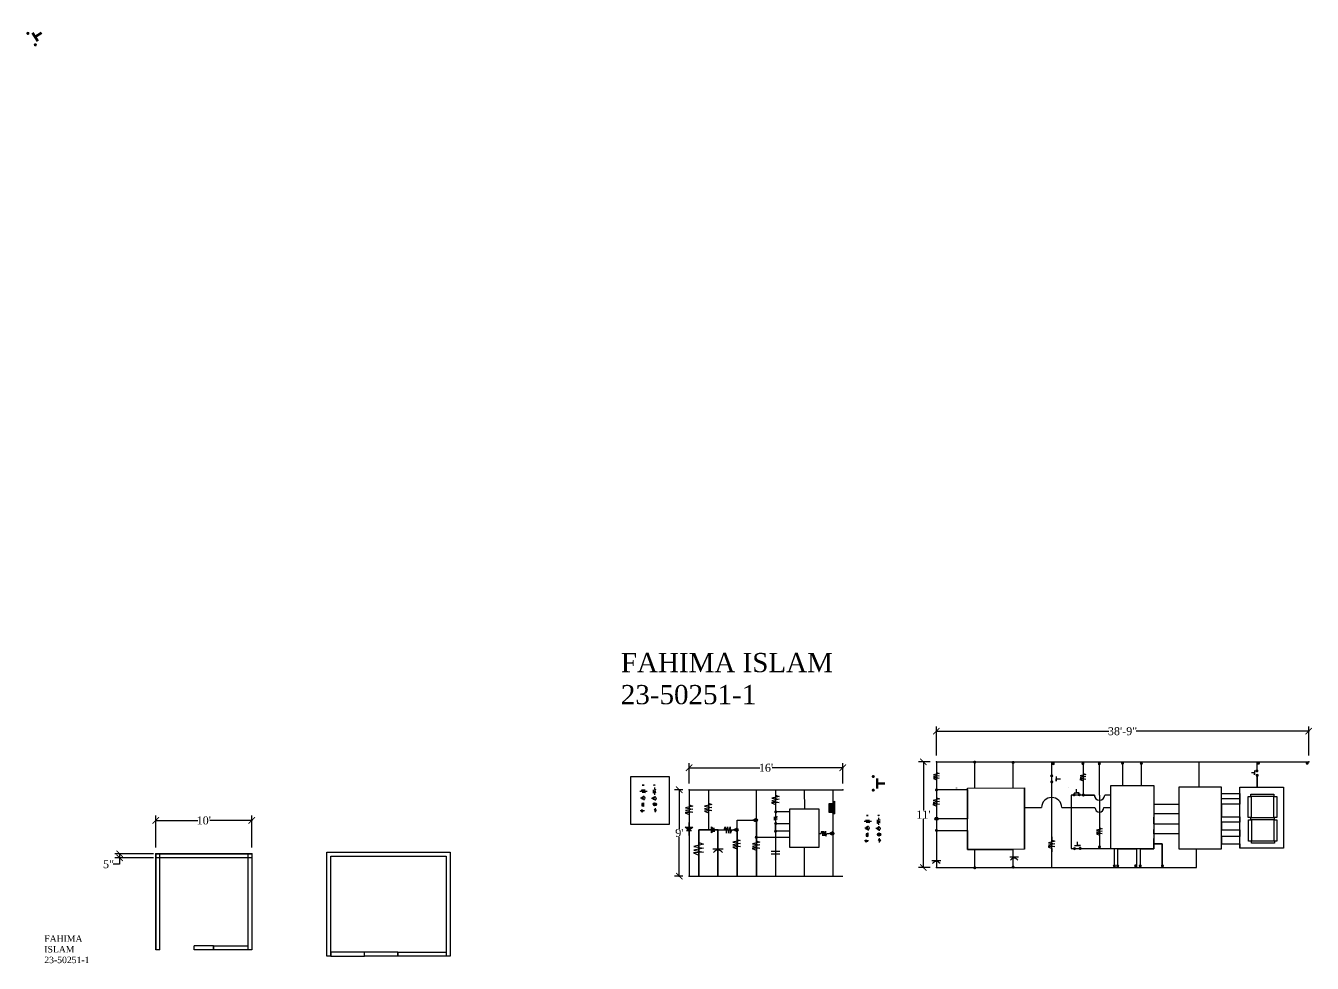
# Model space of a CAD drawing. Header units: inches. Extents: x -864 to 6721, y 1071 to 2315.
# Drawn here: x 1041 to 2648, y 1143 to 2315 of the extents above; entities that cross this region are included whole.
import ezdxf

# ---------------------------------------------------------------- set-up
doc = ezdxf.new("R2010")
doc.units = ezdxf.units.IN
doc.layers.add('Label', color=7, linetype='Continuous', plot=False)
doc.styles.get("Standard").update_dxf_attribs({"font": 'times.ttf'})
doc.dimstyles.new('ISO-25$0', dxfattribs={"dimtxt": 10, "dimasz": 8, "dimexe": 6, "dimexo": 8, "dimgap": 0.09, "dimtad": 0, "dimtih": 1, "dimtoh": 1, "dimdec": 0, "dimzin": 0, "dimlunit": 3, "dimtxsty": 'Standard', "dimblk": 'ARCHTICK', "dimcen": 5.09, "dimadec": 0, "dimazin": 0, "dimtfac": 1, "dimtdec": 0, "dimtmove": 0, "dimatfit": 3, "dimldrblk": 'ARCHTICK', "dimfxl": 1, "dimarcsym": 0})

# ---------------------------------------------------------------- blocks, each defined once
blk = doc.blocks.new('_ArchTick')
at = {"color": 0, "linetype": 'ByBlock', "const_width": 0.15}
blk.add_lwpolyline([(-0.5, -0.5), (0.5, 0.5)], dxfattribs=at)
blk = doc.blocks.new('*D18')
at = {"color": 0, "lineweight": -2}
for p, q in [((1203.1, 1287.8), (1203.1, 1327.5)), ((1203.1, 1321.5), (1255.5, 1321.5)), ((1323.1, 1321.5), (1270.7, 1321.5)), ((1323.1, 1287.8), (1323.1, 1327.5))]:
    blk.add_line(p, q, dxfattribs=at)
at = {"layer": 'Label', "color": 0}
for p in [(1323.1, 1321.5), (1203.1, 1279.8), (1323.1, 1279.8)]:
    blk.add_point(p, dxfattribs=at)
at = {"color": 0, "lineweight": -2, "xscale": 8, "yscale": 8, "zscale": 8, "rotation": 180}
blk.add_blockref('_ArchTick', (1203.1, 1321.5), dxfattribs=at)
at = {"color": 0, "lineweight": -2, "xscale": 8, "yscale": 8, "zscale": 8}
blk.add_blockref('_ArchTick', (1323.1, 1321.5), dxfattribs=at)
at = {"color": 0, "insert": (1263.1, 1321.5), "char_height": 10, "attachment_point": 5}
blk.add_mtext("10'", dxfattribs=at)
blk = doc.blocks.new('*D19')
at = {"color": 0, "lineweight": -2}
for p, q in [((1200.1, 1279.8), (1152, 1279.8)), ((1200.1, 1274.8), (1152, 1274.8)), ((1158, 1279.8), (1158, 1274.8)), ((1158, 1274.8), (1158, 1266.8)), ((1158, 1266.8), (1150, 1266.8))]:
    blk.add_line(p, q, dxfattribs=at)
at = {"layer": 'Label', "color": 0}
for p in [(1158, 1274.8), (1208.1, 1279.8), (1208.1, 1274.8)]:
    blk.add_point(p, dxfattribs=at)
at = {"color": 0, "lineweight": -2, "xscale": 8, "yscale": 8, "zscale": 8}
for p, rotation in [((1158, 1279.8), 90), ((1158, 1274.8), 270)]:
    blk.add_blockref('_ArchTick', p, dxfattribs=dict(at, rotation=rotation))
at = {"color": 0, "insert": (1144.1, 1266.8), "char_height": 10, "attachment_point": 5}
blk.add_mtext('5"', dxfattribs=at)
blk = doc.blocks.new('C1')
blk.add_line((1804.24, 1354.34), (1806.24, 1354.34))
blk.add_arc((1805.24, 1353.07), 1, 31.9611, 148.0389)
blk = doc.blocks.new('C2')
for points in [[(1806.89, 1352.99), (1809.31, 1352.99)], [(1809.31, 1352.15), (1806.89, 1352.15)]]:
    blk.add_lwpolyline(points)
blk = doc.blocks.new('S1')
for p, q in [((1851.29, 1347.67), (1849.6, 1345.71)), ((1849.6, 1345.71), (1849.6, 1339.82)), ((1851.29, 1347.67), (1851.29, 1338.57)), ((1849.6, 1339.82), (1851.29, 1338.57))]:
    blk.add_line(p, q)
blk.add_lwpolyline([(1849.6, 1345.71), (1847.1, 1345.71), (1847.1, 1339.82), (1849.6, 1339.82)], close=True)
blk = doc.blocks.new('S')
h = blk.add_hatch(color=9)
h.paths.add_polyline_path([(1849.6, 1345.71), (1847.1, 1345.71), (1847.1, 1339.82), (1849.6, 1339.82)])
h.paths.add_polyline_path([(1851.29, 1347.67), (1849.6, 1345.71), (1849.6, 1339.82), (1851.29, 1338.57)])
blk.add_blockref('S1', (0, 0))
blk = doc.blocks.new('R1')
for p, q in [((1807.93, 1358.15), (1809.93, 1358.15)), ((1809.93, 1358.15), (1810.6, 1360.03)), ((1810.6, 1360.03), (1811.48, 1356.13)), ((1811.48, 1356.13), (1812.14, 1360.07)), ((1812.14, 1360.07), (1812.92, 1356.15)), ((1812.92, 1356.15), (1813.78, 1360.06)), ((1813.78, 1360.06), (1814.07, 1356.07)), ((1814.07, 1356.07), (1814.93, 1358.15)), ((1814.93, 1358.15), (1816.93, 1358.15))]:
    blk.add_line(p, q)
blk = doc.blocks.new('A$C0F2D73FF')
blk.add_blockref('R1', (-1807.93, -1356.07))
blk = doc.blocks.new('LED2')
for p, q in [((1828.1, 1335.5), (1822, 1335.5)), ((1828.1, 1337.2), (1828.8, 1338.4)), ((1828.1, 1337.2), (1829.4, 1337.6)), ((1828.1, 1337.2), (1828.1, 1333.9)), ((1828.1, 1333.9), (1830.8, 1331.9)), ((1828.8, 1338.4), (1829.4, 1337.6)), ((1829.1, 1338), (1830.8, 1339.3)), ((1830.8, 1339.3), (1830.8, 1341.3)), ((1830.8, 1331.9), (1830.8, 1329.9))]:
    blk.add_line(p, q)
blk.add_circle((1829.3, 1335.6), 4)
blk = doc.blocks.new('LED')
blk.add_hatch(color=0).paths.add_polyline_path([(1826.1, 1350.1), (1825.8, 1350.5), (1825.4, 1349.9)])
at = {"xscale": 0.5, "yscale": 0.5, "zscale": 0.5}
blk.add_blockref('LED2', (911.4, 681.3), dxfattribs=at)
blk = doc.blocks.new('K1')
for p, q in [((1807.94, 1339.38), (1809.94, 1339.38)), ((1809.94, 1339.38), (1811.24, 1340.9)), ((1809.94, 1339.38), (1809.94, 1340.38)), ((1809.94, 1340.38), (1809.94, 1339.38)), ((1809.94, 1339.38), (1811.22, 1337.84)), ((1809.94, 1339.38), (1809.94, 1338.38)), ((1811.24, 1340.9), (1811.22, 1337.84)), ((1811.23, 1339.38), (1813.09, 1339.38))]:
    blk.add_line(p, q)
blk = doc.blocks.new('KEY1')
blk.add_hatch(color=256).paths.add_polyline_path([(1817.14, 1339.4), (1818.66, 1338.1), (1820.2, 1339.38)])
at = {"rotation": 90}
blk.add_blockref('K1', (3158.04, -471.84), dxfattribs=at)
blk.add_blockref('K1', (3158.04, -471.84), dxfattribs=at)
blk = doc.blocks.new('KEY2')
blk.add_hatch(color=256).paths.add_polyline_path([(1811.24, 1340.9), (1809.94, 1339.38), (1811.22, 1337.84)])
blk.add_blockref('K1', (0, 0))
blk.add_blockref('K1', (0, 0))
blk = doc.blocks.new('A$C5D4C354A')
at = {"rotation": 270}
blk.add_blockref('A$C0F2D73FF', (0, 9), dxfattribs=at)
blk = doc.blocks.new('*D54')
at = {"color": 0, "lineweight": -2}
for p, q in [((1861.4, 1359.9), (1851.1, 1359.9)), ((1857.1, 1359.9), (1857.1, 1311.1)), ((1857.1, 1251.9), (1857.1, 1300.7)), ((1861.4, 1251.9), (1851.1, 1251.9))]:
    blk.add_line(p, q, dxfattribs=at)
at = {"layer": 'Label', "color": 0}
for p in [(1869.4, 1359.9), (1857.1, 1251.9), (1869.4, 1251.9)]:
    blk.add_point(p, dxfattribs=at)
at = {"color": 0, "lineweight": -2, "xscale": 8, "yscale": 8, "zscale": 8}
for p, rotation in [((1857.1, 1359.9), 90), ((1857.1, 1251.9), 270)]:
    blk.add_blockref('_ArchTick', p, dxfattribs=dict(at, rotation=rotation))
at = {"color": 0, "insert": (1857.1, 1305.9), "char_height": 10, "attachment_point": 5}
blk.add_mtext("9'", dxfattribs=at)
blk = doc.blocks.new('*D55')
at = {"color": 0, "lineweight": -2}
for p, q in [((1869.4, 1367.9), (1869.4, 1393.3)), ((1869.4, 1387.3), (1957.7, 1387.3)), ((2061.4, 1387.3), (1973, 1387.3)), ((2061.4, 1367.9), (2061.4, 1393.3))]:
    blk.add_line(p, q, dxfattribs=at)
at = {"layer": 'Label', "color": 0}
for p in [(2061.4, 1387.3), (1869.4, 1359.9), (2061.4, 1359.9)]:
    blk.add_point(p, dxfattribs=at)
at = {"color": 0, "lineweight": -2, "xscale": 8, "yscale": 8, "zscale": 8, "rotation": 180}
blk.add_blockref('_ArchTick', (1869.4, 1387.3), dxfattribs=at)
at = {"color": 0, "lineweight": -2, "xscale": 8, "yscale": 8, "zscale": 8}
blk.add_blockref('_ArchTick', (2061.4, 1387.3), dxfattribs=at)
at = {"color": 0, "insert": (1965.4, 1387.3), "char_height": 10, "attachment_point": 5}
blk.add_mtext("16'", dxfattribs=at)
blk = doc.blocks.new('LED1')
for p, q in [((1826.8, 1350.8), (1829.6, 1352.9)), ((1826.8, 1350.8), (1826.8, 1347.5)), ((1829.6, 1352.9), (1829.6, 1354.9)), ((1826.8, 1349.1), (1820.8, 1349.1)), ((1826.8, 1347.5), (1828.1, 1346.5)), ((1827.7, 1346), (1828.8, 1347.3)), ((1829.5, 1345.5), (1827.7, 1346)), ((1829.5, 1345.5), (1828.8, 1347.3)), ((1829.5, 1345.5), (1829.5, 1343.5))]:
    blk.add_line(p, q)
blk.add_circle((1828, 1349.2), 4)
blk = doc.blocks.new('LED3')
blk.add_hatch(color=256).paths.add_polyline_path([(1812.6, 1348.7), (1812, 1348), (1812.9, 1347.8)])
at = {"xscale": 0.5, "yscale": 0.5, "zscale": 0.5}
blk.add_blockref('LED1', (898.2, 675), dxfattribs=at)
blk = doc.blocks.new('A$C649411F1')
blk.add_hatch(color=256).paths.add_polyline_path([(0, 2, 1), (4, 2, 1)])
blk = doc.blocks.new('g1')
for points in [[(2097.4, 1376.4, 1), (2101.4, 1376.4, 1)], [(2097.4, 1359.4, 1), (2101.4, 1359.4, 1)]]:
    blk.add_hatch(color=256).paths.add_polyline_path(points)
at = {"lineweight": 50}
for p, q in [((2104.4, 1374), (2104.4, 1361.6)), ((2104.4, 1367.8), (2113.9, 1367.8))]:
    blk.add_line(p, q, dxfattribs=at)
blk.add_line((2104.4, 1361.6), (2104.4, 1367.8))
blk = doc.blocks.new('*D60')
at = {"color": 0, "lineweight": -2}
for p, q in [((2178.3, 1402.8), (2178.3, 1439)), ((2178.3, 1433), (2393.6, 1433)), ((2643.4, 1433), (2428, 1433)), ((2643.4, 1402.8), (2643.4, 1439))]:
    blk.add_line(p, q, dxfattribs=at)
at = {"layer": 'Label', "color": 0}
for p in [(2643.4, 1433), (2178.3, 1394.8), (2643.4, 1394.8)]:
    blk.add_point(p, dxfattribs=at)
at = {"color": 0, "lineweight": -2, "xscale": 8, "yscale": 8, "zscale": 8, "rotation": 180}
blk.add_blockref('_ArchTick', (2178.3, 1433), dxfattribs=at)
at = {"color": 0, "lineweight": -2, "xscale": 8, "yscale": 8, "zscale": 8}
blk.add_blockref('_ArchTick', (2643.4, 1433), dxfattribs=at)
at = {"color": 0, "insert": (2410.8, 1433), "char_height": 10, "attachment_point": 5}
blk.add_mtext('38\'-9"', dxfattribs=at)
blk = doc.blocks.new('*D61')
at = {"color": 0, "lineweight": -2}
for p, q in [((2170.3, 1394.8), (2156, 1394.8)), ((2162, 1394.8), (2162, 1333.9)), ((2162, 1262.8), (2162, 1323.7)), ((2170.3, 1262.8), (2156, 1262.8))]:
    blk.add_line(p, q, dxfattribs=at)
at = {"layer": 'Label', "color": 0}
for p in [(2178.3, 1394.8), (2162, 1262.8), (2178.3, 1262.8)]:
    blk.add_point(p, dxfattribs=at)
at = {"color": 0, "lineweight": -2, "xscale": 8, "yscale": 8, "zscale": 8}
for p, rotation in [((2162, 1394.8), 90), ((2162, 1262.8), 270)]:
    blk.add_blockref('_ArchTick', p, dxfattribs=dict(at, rotation=rotation))
at = {"color": 0, "insert": (2162, 1328.8), "char_height": 10, "attachment_point": 5}
blk.add_mtext("11'", dxfattribs=at)

msp = doc.modelspace()

# ---------------------------------------------------------------- hatches: boundary and pattern name
for color, points in [(256, [(2224.1, 1394.4, 1), (2228.1, 1394.4, 1)]), (256, [(2272.1, 1394, 1), (2276.1, 1394, 1)]), (256, [(2322.3, 1392.5, 1), (2326.3, 1392.5, 1)]), (256, [(2359.3, 1392.5, 1), (2363.3, 1392.5, 1)]), (256, [(2379.8, 1392.3, 1), (2383.8, 1392.3, 1)]), (256, [(2408.8, 1393, 1), (2412.8, 1393, 1)]), (256, [(2432.3, 1392.8, 1), (2436.3, 1392.8, 1)]), (256, [(2576.6, 1383.5, 1), (2580.6, 1383.5, 1)]), (256, [(2578.6, 1393, 1), (2582.6, 1393, 1)]), (256, [(2639.5, 1393, 1), (2643.5, 1393, 1)]), (256, [(2320.3, 1377.2, 1), (2324.3, 1377.2, 1)]), (256, [(2320.4, 1369.7, 1), (2324.4, 1369.7, 1)]), (256, [(2577, 1377.9, 1), (2581, 1377.9, 1)]), (256, [(2176.4, 1359.6, 1), (2180.4, 1359.6, 1)]), (256, [(2348.2, 1353.5, 1), (2352.2, 1353.5, 1)]), (256, [(2354.7, 1353.7, 1), (2358.7, 1353.7, 1)]), (256, [(2359.9, 1353.3, 1), (2363.9, 1353.3, 1)]), (256, [(1824.6, 1341.7, 1), (1828.6, 1341.7, 1)]), (256, [(1975.6, 1317.7, 1), (1979.6, 1317.7, 1)]), (256, [(2176.9, 1324.3, 1), (2180.9, 1324.3, 1)]), (0, [(1929, 1308.8), (1928.4, 1308.2), (1929.3, 1307.9)]), (256, [(1951.3, 1300.5, 1), (1955.3, 1300.5, 1)]), (256, [(1975.4, 1308, 1), (1979.4, 1308, 1)]), (256, [(2104.7, 1304, 1), (2108.7, 1304, 1)]), (256, [(2176.4, 1309, 1), (2180.4, 1309, 1)]), (256, [(2348.8, 1286.3, 1), (2352.8, 1286.3, 1)]), (256, [(2355.9, 1286.6, 1), (2359.9, 1286.6, 1)]), (256, [(2380, 1288.5, 1), (2384, 1288.5, 1)]), (256, [(2224.2, 1262.4, 1), (2228.2, 1262.4, 1)]), (256, [(2272.1, 1263.2, 1), (2276.1, 1263.2, 1)]), (256, [(2398.6, 1264.8, 1), (2402.6, 1264.8, 1)]), (256, [(2402.7, 1264.8, 1), (2406.7, 1264.8, 1)]), (256, [(2425.2, 1264.8, 1), (2429.2, 1264.8, 1)]), (256, [(2430.9, 1264.8, 1), (2434.9, 1264.8, 1)]), (256, [(2458.7, 1264.8, 1), (2462.7, 1264.8, 1)])]:
    msp.add_hatch(color=color).paths.add_polyline_path(points)

# ---------------------------------------------------------------- linework, layer by layer
for p, q in [((2178.3, 1394.8), (2370.3, 1394.8)), ((2178.3, 1394.8), (2178.3, 1262.8)), ((2226.3, 1361.9), (2226.3, 1394.8)), ((2274.3, 1361.9), (2274.3, 1394.8)), ((2322.3, 1262.8), (2322.3, 1394.8)), ((2361.5, 1394.8), (2361.5, 1353.2)), ((2370.3, 1394.8), (2490.3, 1394.8)), ((2382, 1353.2), (2382, 1394.8)), ((2382, 1394.8), (2382, 1394.8)), ((2410.8, 1394.8), (2410.7, 1365.2)), ((2434.3, 1365.1), (2434.3, 1394.8)), ((2490.3, 1394.8), (2643.4, 1394.8)), ((2506.3, 1394.8), (2506.3, 1363.2)), ((2575.5, 1383.9), (2575.5, 1378.5)), ((2578.6, 1394.8), (2578.6, 1394.8)), ((2578.6, 1394.8), (2578.6, 1383.5)), ((2327.7, 1370.6), (2327.7, 1373.6)), ((2575.5, 1381.2), (2571.8, 1381.2)), ((2575.5, 1378.5), (2575.5, 1381.2)), ((2579, 1376.6), (2579, 1366)), ((1869.4, 1359.9), (1869.4, 1251.9)), ((1869.4, 1359.9), (2061.4, 1359.9)), ((1869.4, 1359.9), (1893.4, 1359.9)), ((1893.4, 1359.9), (1893.4, 1309.8)), ((1953.4, 1321.8), (1953.4, 1359.9)), ((1953.4, 1359.9), (1977.4, 1359.9)), ((1977.4, 1359.9), (1977.4, 1251.9)), ((2013.2, 1359.9), (2013.4, 1335.9)), ((2048.9, 1359.9), (2048.9, 1251.9)), ((2178.3, 1360), (2217, 1360)), ((2217, 1360), (2217, 1323.6)), ((2288.2, 1285.6), (2288.2, 1362.3)), ((2350.4, 1356.2), (2356.6, 1356.2)), ((2353.5, 1356.2), (2353.5, 1360.5)), ((2356.6, 1356.2), (2353.5, 1356.2)), ((2361.5, 1353.2), (2375.4, 1353.2)), ((2382, 1353.2), (2382, 1286.5)), ((2388.5, 1353.2), (2388.6, 1353.2)), ((2410.7, 1365.2), (2434.3, 1365.1)), ((2534.4, 1355.2), (2557.3, 1355.2)), ((2557.3, 1355.2), (2557.3, 1341.9)), ((1995.4, 1287.9), (1995.4, 1335.9)), ((1995.4, 1335.9), (2031.4, 1335.9)), ((2031.4, 1335.9), (2031.4, 1287.9)), ((2288.2, 1337.6), (2297.8, 1337.6)), ((2288.2, 1337.6), (2309.6, 1337.6)), ((2288.2, 1337.6), (2309.6, 1337.6)), ((2334.9, 1337.6), (2346.8, 1337.6)), ((2346.8, 1337.6), (2376.4, 1337.6)), ((2387.6, 1337.6), (2396.3, 1337.6)), ((2449.9, 1342), (2481.2, 1342)), ((2481.2, 1342), (2481.2, 1329.7)), ((2557.3, 1348.6), (2534.4, 1348.6)), ((2557.3, 1341.9), (2534.4, 1341.9)), ((2534.4, 1341.9), (2534.4, 1326.2)), ((2557.3, 1286.9), (2557.3, 1348.6)), ((1929.4, 1309.8), (1929.4, 1321.8)), ((1929.4, 1321.8), (1953.4, 1321.8)), ((1953.4, 1321.8), (1953.4, 1251.9)), ((1953.4, 1251.9), (1953.4, 1321.8)), ((1995.4, 1332.3), (1977.4, 1332.3)), ((1977.4, 1308.2), (1977.4, 1317.9)), ((1977.4, 1317.9), (1995.4, 1317.9)), ((1995.4, 1317.9), (1995.4, 1332.3)), ((2217, 1323.6), (2178.3, 1323.6)), ((2178.3, 1323.6), (2178.3, 1308.8)), ((2481.2, 1329.7), (2449.9, 1329.7)), ((2449.9, 1329.7), (2449.9, 1317.4)), ((2449.9, 1317.4), (2449.9, 1325.6)), ((2534.4, 1326.2), (2557.3, 1326.2)), ((2557.3, 1319.2), (2534.4, 1319.2)), ((2534.4, 1319.2), (2534.4, 1309.7)), ((2557.3, 1326.2), (2557.3, 1319.2)), ((1893.4, 1309.8), (1881.4, 1309.8)), ((1881.4, 1309.8), (1881.4, 1251.9)), ((1881.4, 1251.9), (1881.4, 1309.8)), ((1881.4, 1309.8), (1893.4, 1309.8)), ((1893.4, 1309.8), (1905.4, 1309.8)), ((1905.4, 1309.8), (1905.4, 1251.9)), ((1905.4, 1251.9), (1905.4, 1309.8)), ((1905.4, 1309.8), (1929.4, 1309.8)), ((1929.4, 1309.8), (1929.4, 1251.9)), ((1929.4, 1251.9), (1929.4, 1309.8)), ((1995.4, 1308.2), (1977.4, 1308.2)), ((1995.4, 1300.8), (1995.4, 1308.2)), ((2178.3, 1308.8), (2217, 1308.8)), ((2217, 1308.8), (2217, 1285.2)), ((2449.9, 1317.4), (2481.2, 1317.4)), ((2449.9, 1304.9), (2449.9, 1310.2)), ((2481.2, 1304.6), (2449.9, 1304.9)), ((2481.2, 1317.4), (2481.2, 1304.6)), ((2534.4, 1309.7), (2557.3, 1309.7)), ((2557.3, 1309.7), (2557.3, 1301.3)), ((1953.2, 1300.8), (1995.4, 1300.8)), ((2013.4, 1287.9), (1995.4, 1287.9)), ((2013.4, 1251.9), (2013.4, 1287.9)), ((2031.4, 1287.9), (2013.4, 1287.9)), ((2351, 1290.4), (2358.3, 1290.4)), ((2354.7, 1290.4), (2354.7, 1294.9)), ((2358.3, 1290.4), (2354.7, 1290.4)), ((2400.5, 1286.1), (2400.5, 1262.8)), ((2404.9, 1262.8), (2404.9, 1286.1)), ((2404.9, 1286.1), (2428.3, 1286.1)), ((2428.3, 1286.1), (2428.3, 1262.8)), ((2433.4, 1262.8), (2433.4, 1286.1)), ((2433.4, 1286.1), (2449.9, 1286.1)), ((2449.9, 1292.3), (2449.9, 1298.8)), ((2449.9, 1286.1), (2449.9, 1292.3)), ((2449.9, 1292.3), (2460.2, 1292.3)), ((2460.2, 1292.3), (2449.9, 1292.3)), ((2460.2, 1292.3), (2460.2, 1262.8)), ((2460.2, 1262.8), (2460.2, 1292.3)), ((2503.3, 1262.8), (2503.3, 1286.1)), ((2557.3, 1301.3), (2534.4, 1301.3)), ((2534.4, 1301.3), (2534.4, 1292.1)), ((2534.4, 1292.1), (2557.3, 1292.1)), ((2557.3, 1292.1), (2557.3, 1286.9)), ((2557.3, 1286.9), (2557.3, 1286.9)), ((1203.1, 1279.8), (1323.1, 1279.8)), ((1203.1, 1279.8), (1203.1, 1159.8)), ((1323.1, 1279.8), (1203.1, 1279.8)), ((1203.1, 1159.8), (1203.1, 1279.8)), ((1323.1, 1274.8), (1203.1, 1274.8)), ((1208.1, 1159.8), (1208.1, 1279.8)), ((1318.1, 1279.8), (1318.1, 1159.8)), ((1323.1, 1279.8), (1323.1, 1159.8)), ((1416.7, 1281.9), (1570.7, 1281.9)), ((1416.7, 1151.9), (1416.7, 1281.9)), ((1421.7, 1276.9), (1565.7, 1276.9)), ((1421.7, 1151.9), (1421.7, 1276.9)), ((1565.7, 1276.9), (1565.7, 1151.9)), ((1570.7, 1281.9), (1570.7, 1151.9)), ((2217, 1285.2), (2274.3, 1285.2)), ((2226.3, 1262.8), (2226.3, 1285.2)), ((2274.3, 1262.8), (2274.3, 1285.2)), ((2178.3, 1262.8), (2226.3, 1262.8)), ((2226.3, 1262.8), (2274.3, 1262.8)), ((2274.3, 1262.8), (2322.3, 1262.8)), ((2322.3, 1262.8), (2503.3, 1262.8)), ((2400.5, 1262.8), (2404.9, 1262.8)), ((2428.3, 1262.8), (2433.4, 1262.8)), ((2483.6, 1262.8), (2503.3, 1262.8)), ((1869.4, 1251.9), (2061.4, 1251.9)), ((1977.4, 1251.9), (2013.4, 1251.9)), ((1208.1, 1159.8), (1203.1, 1159.8)), ((1275.1, 1164.8), (1251.1, 1164.8)), ((1251.1, 1159.8), (1251.1, 1164.8)), ((1275.1, 1159.8), (1251.1, 1159.8)), ((1275.1, 1164.8), (1275.1, 1159.8)), ((1323.1, 1159.8), (1318.1, 1159.8)), ((1421.7, 1151.9), (1416.7, 1151.9)), ((1505.7, 1156.9), (1463.7, 1156.9)), ((1463.7, 1151.9), (1463.7, 1156.9)), ((1505.7, 1151.9), (1463.7, 1151.9)), ((1505.7, 1156.9), (1505.7, 1151.9)), ((1570.7, 1151.9), (1565.7, 1151.9))]:
    msp.add_line(p, q)
at = {"lineweight": 30}
for p, q in [((2327.7, 1376.6), (2327.7, 1370.6)), ((2327.7, 1373.6), (2333.3, 1373.6))]:
    msp.add_line(p, q, dxfattribs=at)
for points in [[(1796.5, 1376.5), (1844.4, 1376.5), (1844.4, 1316.4), (1796.5, 1316.4)], [(2579, 1363.2), (2579, 1363.2), (2579, 1376.6), (2579, 1376.6)], [(2203.4, 1362.2), (2203.4, 1362.2), (2203.4, 1361.9), (2203.4, 1361.9)], [(2217, 1361.9), (2288.2, 1362.3), (2288.2, 1285.6), (2217, 1285.2)], [(2343.5, 1362.2), (2343.5, 1362.2), (2343.5, 1362.2), (2343.5, 1362.2)], [(2361.5, 1361.4), (2361.5, 1361.4), (2361.5, 1361.4), (2361.5, 1361.4)], [(2396.3, 1365.3), (2449.9, 1365.1), (2449.9, 1286.1), (2396.3, 1286.1)], [(2481.2, 1286.1), (2534.4, 1286.1), (2534.4, 1363.2), (2481.2, 1363.2)], [(2557.3, 1363.2), (2611.8, 1363.2), (2611.8, 1286.9), (2557.3, 1286.9)], [(2567.9, 1351.4), (2571.4, 1351.4), (2571.4, 1325.1), (2567.9, 1325.1)], [(2570.9, 1354.4), (2599.9, 1354.4), (2599.9, 1351.4), (2570.9, 1351.4)], [(2599.9, 1351.4), (2603.4, 1351.4), (2603.4, 1325.1), (2599.9, 1325.1)], [(2568.2, 1322.1), (2571.7, 1322.1), (2571.7, 1295.8), (2568.2, 1295.8)], [(2571.2, 1325.1), (2600.2, 1325.1), (2600.2, 1322.1), (2571.2, 1322.1)], [(2600.2, 1322.1), (2603.7, 1322.1), (2603.7, 1295.8), (2600.2, 1295.8)], [(2571.7, 1296.1), (2600.7, 1296.1), (2600.7, 1293.1), (2571.7, 1293.1)], [(1275.1, 1164.8), (1318.1, 1164.8), (1318.1, 1159.8), (1275.1, 1159.8)], [(1463.7, 1156.9), (1421.7, 1156.9), (1421.7, 1151.9), (1463.7, 1151.9)], [(1505.7, 1156.9), (1565.7, 1156.9), (1565.7, 1151.9), (1505.7, 1151.9)]]:
    msp.add_lwpolyline(points, close=True)
msp.add_lwpolyline([(2375.7, 1353.2), (2346.8, 1353.2), (2346.8, 1286.5), (2396.3, 1286.5), (2396.3, 1353.2), (2388.6, 1353.2)])
for centre in [(1826.6, 1341.7), (2178.4, 1323.7), (2106.7, 1304)]:
    msp.add_circle(centre, 2)
for centre, radius, start, end in [((2322.3, 1337.6), 12.6, 0, 180), ((2382, 1353.2), 6.52, 180, 0), ((2382, 1353.2), 6.32, 180, 270), ((2382, 1337.6), 5.6, 180, 0)]:
    msp.add_arc(centre, radius, start, end)

# ---------------------------------------------------------------- block references
for name, p, rotation in [('g1', (28.5, 8.9), 32.90349005616165), ('A$C0F2D73FF', (1823.9, 1362.5), 270), ('KEY2', (3616.8, 2679.3), 180.2018990273241), ('A$C0F2D73FF', (1975.3, 1328.9), 270), ('A$C0F2D73FF', (2103.9, 1324.9), 270), ('KEY2', (3896.8, 2641.7), 180.201899027324)]:
    msp.add_blockref(name, p, dxfattribs=dict(rotation=rotation))
for name, p, xscale, yscale, zscale, rotation in [('A$C0F2D73FF', (2174.5, 1385.2), 1.84503799133995, 1.84503799133995, 1.845037991340055, 270), ('A$C0F2D73FF', (2357.6, 1384), 1.84503799133995, 1.84503799133995, 1.845037991340055, 270), ('A$C0F2D73FF', (2174, 1353.9), 2.060229992880295, 2.060229992880295, 2.06022999288028, 270), ('KEY2', (6400.4, 4664.3), 2.492658322899466, 2.492658322899615, 2.492658322899681, 180.2018990273253), ('A$C0F2D73FF', (2378.1, 1316.1), 1.84503799133995, 1.84503799133995, 1.845037991340055, 270), ('A$C0F2D73FF', (1875, 1300.1), 3.113101693998033, 3.113101693998033, 3.11310169399791, 270), ('A$C0F2D73FF', (2318, 1301), 2.060229992880295, 2.060229992880295, 2.06022999288028, 270)]:
    msp.add_blockref(name, p, dxfattribs=dict(xscale=xscale, yscale=yscale, zscale=zscale, rotation=rotation))
for name, p in [('g1', (0, 0)), ('R1', (0, 0)), ('LED3', (0, 0)), ('C2', (3.8, 12.9)), ('LED', (0, 0)), ('C1', (20.7, 11.5)), ('KEY1', (8.6, -4.4)), ('A$C649411F1', (1975.6, 1330.2)), ('LED', (126.6, -27.3)), ('R1', (280.1, -37.6)), ('C2', (283.9, -24.8)), ('C1', (300.8, -26.1)), ('LED3', (236, -44.4)), ('LED3', (280.1, -37.6)), ('LED', (280.1, -37.6)), ('KEY1', (288.6, -42))]:
    msp.add_blockref(name, p)
for name, p, xscale, yscale, zscale in [('A$C5D4C354A', (1972.5, 1336.7), 2.357467572707719, 2.357467572707719, 2.357467572707709), ('S', (886.8, 669.8), 0.5, 0.5, 0.5), ('A$C5D4C354A', (1864.6, 1324.4), 2.357467572707719, 2.357467572707719, 2.357467572707709), ('A$C5D4C354A', (1888.5, 1326.5), 2.357467572707719, 2.357467572707719, 2.357467572707709), ('S', (-1133.5, -972.7), 1.720162332748259, 1.720162332748259, 1.720162332748259), ('KEY1', (-3925.6, -2954.7), 3.186363889875793, 3.186363889875793, 3.186363889875605), ('R1', (-1706.9, -1406.5), 2, 2, 2), ('A$C5D4C354A', (1924, 1281.4), 2.357467572707719, 2.357467572707719, 2.357467572707709), ('LED1', (1014.6, 635.2), 0.5, 0.5, 0.5), ('R1', (-663.3, -719), 1.490359929348188, 1.490359929348188, 1.490359929348214), ('S', (1166.9, 632.1), 0.5, 0.5, 0.5), ('C1', (-9861.8, -7541.8), 6.518345372762269, 6.518345372762269, 6.51834537276248), ('A$C5D4C354A', (1948.3, 1279.6), 2.357467572707719, 2.357467572707719, 2.357467572707709), ('C2', (-5997.8, -4684.7), 4.410782256473794, 4.410782256473794, 4.41078225647334), ('C1', (-7655.6, -6105.9), 5.447363012324786, 5.447363012325695, 5.447363012325523), ('C1', (-7558.5, -6101.7), 5.447363012324786, 5.447363012325695, 5.447363012325523)]:
    msp.add_blockref(name, p, dxfattribs=dict(xscale=xscale, yscale=yscale, zscale=zscale))

# ---------------------------------------------------------------- texts
at = {"attachment_point": 1}
for s, insert, char_height, width in [('FAHIMA ISLAM\\P23-50251-1', (1784.1, 1530.8), 24, 345.173), ('FAHIMA ISLAM \\P23-50251-1', (1063.9, 1177.9), 8, 79.012)]:
    msp.add_mtext(s, dxfattribs=dict(at, insert=insert, char_height=char_height, width=width))

# ---------------------------------------------------------------- dimensions: what is measured, and where the dimension line sits
for base, p1, p2, picture, middle in [((2643.4, 1433), (2178.3, 1394.8), (2643.4, 1394.8), '*D60', (2410.8, 1433)), ((2061.4, 1387.3), (1869.4, 1359.9), (2061.4, 1359.9), '*D55', (1965.4, 1387.3)), ((1323.1, 1321.5), (1203.1, 1279.8), (1323.1, 1279.8), '*D18', (1263.1, 1321.5))]:
    dim = msp.add_linear_dim(base=base, p1=p1, p2=p2, dimstyle='ISO-25$0')
    dim.commit()
    dim.dimension.update_dxf_attribs({"geometry": picture, "text_midpoint": middle})
for base, p1, p2, picture, middle in [((2162, 1262.8), (2178.3, 1394.8), (2178.3, 1262.8), '*D61', (2162, 1328.8)), ((1857.1, 1251.9), (1869.4, 1359.9), (1869.4, 1251.9), '*D54', (1857.1, 1305.9)), ((1158, 1274.8), (1208.1, 1279.8), (1208.1, 1274.8), '*D19', (1144.1, 1266.8))]:
    dim = msp.add_linear_dim(base=base, p1=p1, p2=p2, angle=90, dimstyle='ISO-25$0')
    dim.commit()
    dim.dimension.update_dxf_attribs({"geometry": picture, "text_midpoint": middle})

doc.saveas('drawing.dxf')
